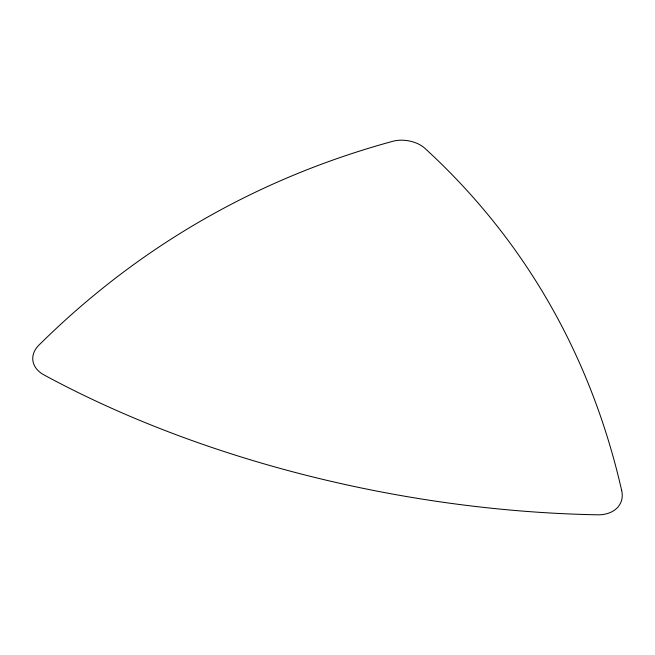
<?xml version="1.0" encoding="UTF-8"?>
<svg xmlns="http://www.w3.org/2000/svg" width="655" height="655" viewBox="0 0 655 655"><rect width="100%" height="100%" fill="white"/><g stroke="black" fill="none" stroke-linecap="round" stroke-linejoin="round"><path stroke-width="0.98" d="M621.71 490.677A1928.639 1109.496 -34.4 0 0 424.833 148.259A24.03 14.14 9.5 0 0 392.943 141.259A3364.514 1621.919 59.2 0 0 38.907 345.144A30.679 21.762 -5.2 0 0 43.893 374.865A692.163 363.869 10.1 0 0 597.532 514.814A33.004 23.85 24.3 0 0 621.71 490.677"/></g></svg>
